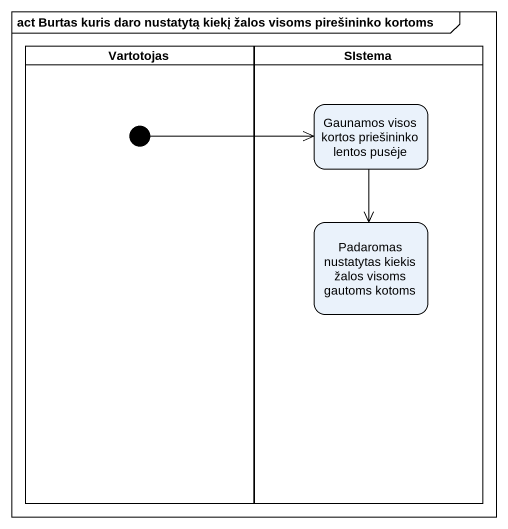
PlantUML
@startuml
mainframe act Burtas kuris daro nustatytą kiekį žalos visoms pirešininko kortoms
hide empty description
state Vartotojas <<partition>> {
  state initial1 <<start>>
}
state SIstema <<partition>> {
  state "Gaunamos visos kortos priešininko lentos pusėje" as Gaunamos_visos_kortos
  state "Padaromas nustatytas kiekis žalos visoms gautoms kotoms" as Padaromas_nustatytas_kiekis
}
Gaunamos_visos_kortos --> Padaromas_nustatytas_kiekis
initial1 -right-> Gaunamos_visos_kortos
@enduml
